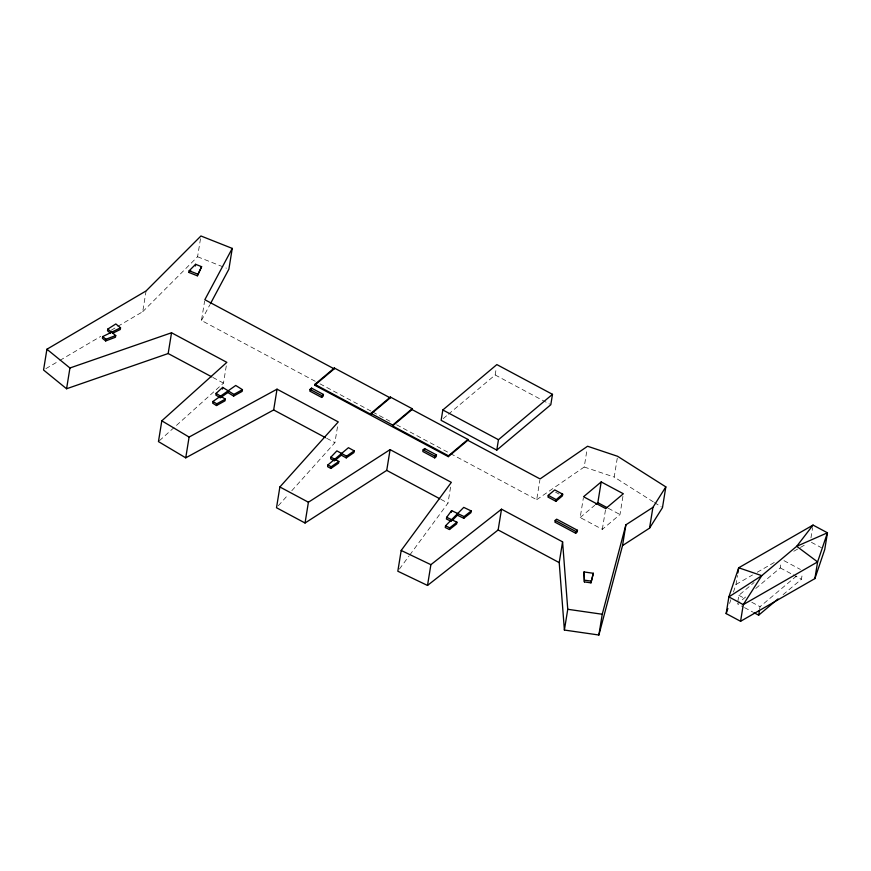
<?xml version="1.0" encoding="UTF-8"?>
<svg xmlns="http://www.w3.org/2000/svg" width="871" height="871" viewBox="0 0 871 871"><rect width="100%" height="100%" fill="white"/><g stroke="black" fill="none" stroke-linecap="round" stroke-linejoin="round"><path stroke-width="0.65" stroke-dasharray="4.36 3.27" d="M111.216 330.229L142.713 311.72L146.078 290.947M142.713 311.72L197.575 256.749L200.733 237.282M315.204 381.28L201.473 320.474L204.62 301.007M159.447 440.693L223.488 383.12L226.645 363.643M291.785 490.732L334.91 442.686L337.861 424.515M409.773 555.012L447.977 503.133L450.917 484.962M448.413 414.237L495.164 374.966L496.22 368.477M450.492 453.617L536.699 499.704L539.846 480.226M536.699 499.704L584.212 467.008L587.152 448.837M622.928 496.361L619.989 514.532L602.329 529.361L580.184 517.516L583.341 498.049M602.329 529.361L605.487 509.883M653.283 501.827L614.207 477.058L617.572 456.284M733.436 592.062L736.006 584.463L737.465 575.481M737.846 601.415L738.837 595.328L754.112 582.503M759.643 609.101L760.035 606.673L796.704 575.862M755.788 588.448L780.242 567.903L781.222 561.828M783.105 594.643L801.44 579.237L802.235 574.381M810.955 537.908L812.621 527.641M729.582 603.461L730.867 599.662M201.473 320.474L209.759 304.97M399.419 569.068L408.967 556.101M278.306 505.746L288.192 494.728M443.219 418.603L447.378 415.119M580.184 517.516L594.719 505.311M745.609 597.005L737.454 603.843L743.344 606.989M45.88 368.64L58.716 361.095M59.881 360.409L100.72 336.402M736.006 584.463L752.522 574.969M757.247 572.258L776.115 561.414M793.819 551.245L805.61 544.473M584.212 467.008L614.207 477.058M197.575 256.749L226.384 268.181M811.434 542.35L821.418 547.685M495.164 374.966L549.623 404.09M783.976 560.652L800.46 569.471M780.242 567.903L792.022 574.207M793.198 574.838L801.44 579.237M608.328 508.294L619.989 514.532M555.6 492.224L559.008 494.053M738.837 595.328L744.727 598.486M751.793 602.264L760.035 606.673M744.52 607.62L752.773 612.03M319.995 383.839L371.482 411.362M372.679 412.005L391.83 422.25M396.621 424.808L449.294 452.974M212.894 377.459L223.488 383.12M326.669 438.276L334.91 442.686M440.911 499.355L447.977 503.133M654.426 502.556L661.329 506.922"/><path stroke-width="1.31" d="M210.401 303.772L228.888 269.172L232.252 248.398L200.94 235.987L146.078 290.947L46.914 349.238L43.55 370.012L66.577 388.76L168.168 353.539L211.718 376.827M66.577 388.76L69.941 367.987L46.914 349.238M120.546 327.801L102.68 336.587L102.397 338.286L105.663 340.942L115.44 337.24L115.723 335.542L107.786 329.075L115.832 323.958L120.546 327.801L120.274 329.499L112.457 333.343M105.663 340.942L105.946 339.244L115.723 335.542M107.786 329.075L107.514 330.784L110.377 333.114M168.168 353.539L171.533 332.766L226.852 362.347L161.81 420.824L158.457 441.597L185.741 457.841L273.668 409.947L277.032 389.174L338.275 421.923L279.874 486.976L276.51 507.749L305.046 523.003L386.735 470.394L390.088 449.621L451.341 482.36L401.193 550.461L397.829 571.224L427.519 585.443L498.147 529.96L501.511 509.187L562.579 541.838L567.761 609.286L564.397 630.049L598.878 635.013L622.525 545.584L625.89 524.821L652.912 507.368L665.836 486.889L617.572 456.284L587.577 446.246L540.064 478.93L467.803 440.291L448.325 456.654L314.725 385.222L314.867 384.372L334.333 368.019L390.23 397.895L390.36 397.045L412.179 408.706L412.037 409.566L392.571 425.919L448.467 455.794L467.934 439.441L412.037 409.566M188.92 272.449L189.192 270.75L195.627 264.305L201.604 266.678L197.358 275.802L188.92 272.449L190.76 270.609M195.354 266.003L195.627 264.305M197.358 275.802L201.604 266.678M185.741 457.841L189.094 437.068L277.032 389.174M212.97 401.466L212.698 403.164L216.476 405.538L225.045 400.812L225.317 399.114L216.128 393.365L222.693 387.388L233.885 394.389L242.454 389.675L235.736 385.472L212.97 401.466L216.759 403.828L225.317 399.114M216.128 393.365L215.856 395.064L220.287 397.84L227.875 392.505L228.148 390.807M216.476 405.538L216.759 403.828M222.421 389.097L222.693 387.388M227.875 392.505L233.613 396.098L233.885 394.389M242.454 389.675L242.171 391.373L233.613 396.098M310.076 389.391L309.804 391.09L321.649 397.426L323.141 396.174L323.424 394.465L311.568 388.128L310.076 389.391L321.922 395.728L323.424 394.465M311.295 389.838L311.568 388.128M321.649 397.426L321.922 395.728M305.046 523.003L308.41 502.229L390.088 449.621M314.725 385.222L334.192 368.869L334.333 368.019M327.888 464.962L327.616 466.671L330.871 468.467L338.558 463.176L338.841 461.467L330.926 457.112L336.892 450.873L346.527 456.175L354.214 450.884L348.433 447.705L327.888 464.962L331.154 466.758L338.841 461.467M330.926 457.112L330.653 458.81L334.464 460.911M330.871 468.467L331.154 466.758M335.444 460.095L341.312 455.163L341.584 453.453M341.312 455.163L346.244 457.885L346.527 456.175M354.214 450.884L353.942 452.593L346.244 457.885M314.867 384.372L370.752 414.248L370.894 413.398L390.36 397.045M392.571 425.919L392.712 425.059L412.179 408.706M423.132 449.839L422.86 451.537L434.716 457.874L436.208 456.622L436.48 454.912L424.634 448.576L423.132 449.839L434.988 456.164L436.48 454.912M424.351 450.285L424.634 448.576M434.716 457.874L434.988 456.164M442.827 409.969L441.14 420.345L496.786 450.1L550.81 404.721L552.486 394.334L496.851 364.59L442.827 409.969L498.462 439.713L552.486 394.334M427.519 585.443L430.884 564.68L501.511 509.187M448.325 456.654L448.467 455.794M446.681 517.298L456.916 522.197L456.644 523.907L449.48 529.524L445.266 527.51L445.549 525.812L463.753 507.379L471.233 510.961L464.069 516.579L451.614 510.613L446.681 517.298L446.409 519.007L451.341 521.37L451.614 519.66M451.33 512.311L451.614 510.613M449.48 529.524L449.763 527.826L456.916 522.197M467.803 440.291L467.934 439.441M452.212 520.488L457.406 515.218L457.689 513.52M457.406 515.218L463.797 518.278L464.069 516.579M471.233 510.961L470.95 512.66L463.797 518.278M496.786 450.1L498.462 439.713M548.251 495.359L547.979 497.069L555.938 501.315L562.416 495.871L562.688 494.173L554.74 489.916L548.251 495.359L556.21 499.616L562.688 494.173M555.938 501.315L556.21 499.616M555.186 520.433L554.914 522.132L575.687 533.248L577.19 531.985L577.462 530.287L556.689 519.181L555.186 520.433L575.971 531.539L577.462 530.287M564.397 630.049L559.215 562.612L562.579 541.838M575.687 533.248L575.971 531.539M584.027 571.942L584.387 581.904L590.963 582.851L593.325 573.281L584.027 571.942L584.387 581.904M595.753 504.429L597.833 502.687L601.197 481.924L623.353 493.759L605.693 508.588L583.548 496.742L601.197 481.924M590.963 582.851L593.325 573.281M598.878 635.013L602.242 614.251L625.89 524.821M622.525 545.584L649.548 528.142L652.912 507.368M665.836 486.889L662.472 507.651L649.548 528.142M726.153 613.587L728.864 596.907L738.706 567.783L813.035 525.082L827.45 532.791L824.75 549.47L814.897 578.594L740.579 621.295L726.153 613.587L727.873 608.524M737.879 572.911L738.706 567.783L761.755 575.655L796.704 546.302L813.035 525.082M740.579 621.295L743.279 604.616L761.755 575.655L728.864 596.907L743.279 604.616L817.597 561.915L827.45 532.791L796.704 546.302L817.597 561.915L814.897 578.594M753.948 612.661L758.652 615.176L759.447 610.321M232.252 248.398L204.837 299.711L334.192 368.869M370.752 414.248L390.23 397.895M758.652 615.176L778.01 598.921M69.941 367.987L171.533 332.766M584.659 580.195L591.235 581.142M567.761 609.286L602.242 614.251M189.192 270.75L197.641 274.093M445.549 525.812L449.763 527.826M401.193 550.461L430.884 564.68M597.833 502.687L607.163 507.673M370.894 413.398L392.712 425.059M273.668 409.947L325.493 437.656M386.735 470.394L439.735 498.724M498.147 529.96L559.215 562.612M279.874 486.976L308.41 502.229M161.81 420.824L189.094 437.068M102.68 336.587L105.946 339.244"/></g></svg>
